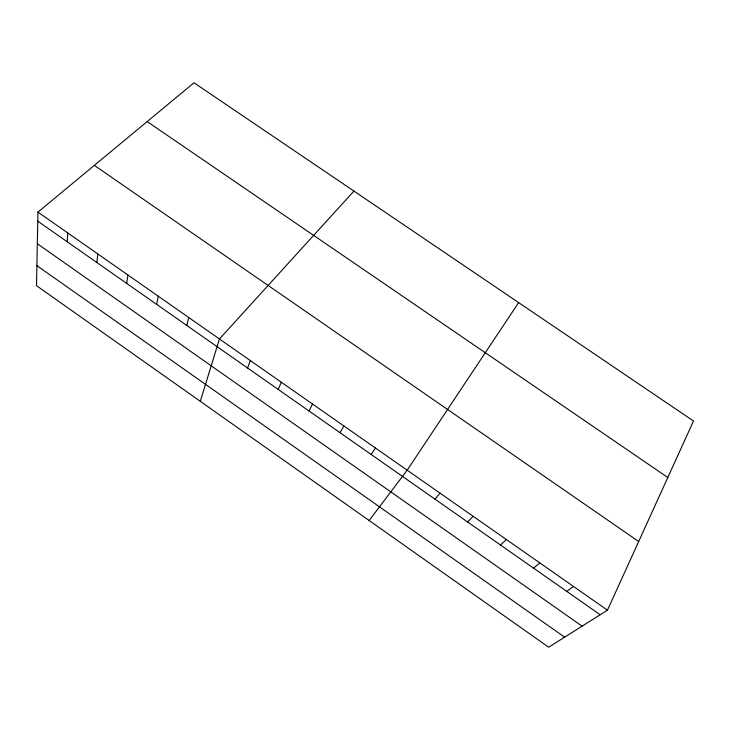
<?xml version="1.0" encoding="UTF-8"?>
<svg xmlns="http://www.w3.org/2000/svg" width="730" height="730" viewBox="0 0 730 730"><rect width="100%" height="100%" fill="white"/><g stroke="black" fill="none" stroke-linecap="round" stroke-linejoin="round"><path stroke-width="1.09" d="M37.951 212.111L36.5 285.685L548.668 647.227L607.451 610.18L693.5 421.009L194.007 82.773L37.951 212.111L607.451 610.18M67.251 241.803L67.781 232.961M96.889 262.545L97.783 253.93M126.692 283.404L127.942 275.009M156.658 304.373L158.273 296.216M186.789 325.461L188.778 317.532M200.294 401.308L219.456 338.976L353.94 191.068M247.561 367.993L250.299 360.538M278.194 389.428L281.324 382.219M309.009 410.99L312.522 404.028M339.988 432.68L343.894 425.955M371.141 454.48L375.448 448.01M518.629 302.594L407.176 470.193L369.143 520.499M434.943 499.137L440.062 493.179M467.602 521.986L473.14 516.302M500.452 544.981L506.419 539.561M533.502 568.104L539.899 562.958M566.736 591.364L573.57 586.5M147.177 121.582L667.804 477.502M94.343 165.372L638.677 541.523M37.777 221.172L600.169 614.76M37.33 243.747L582.093 626.158M36.892 265.647L564.618 637.171"/></g></svg>
